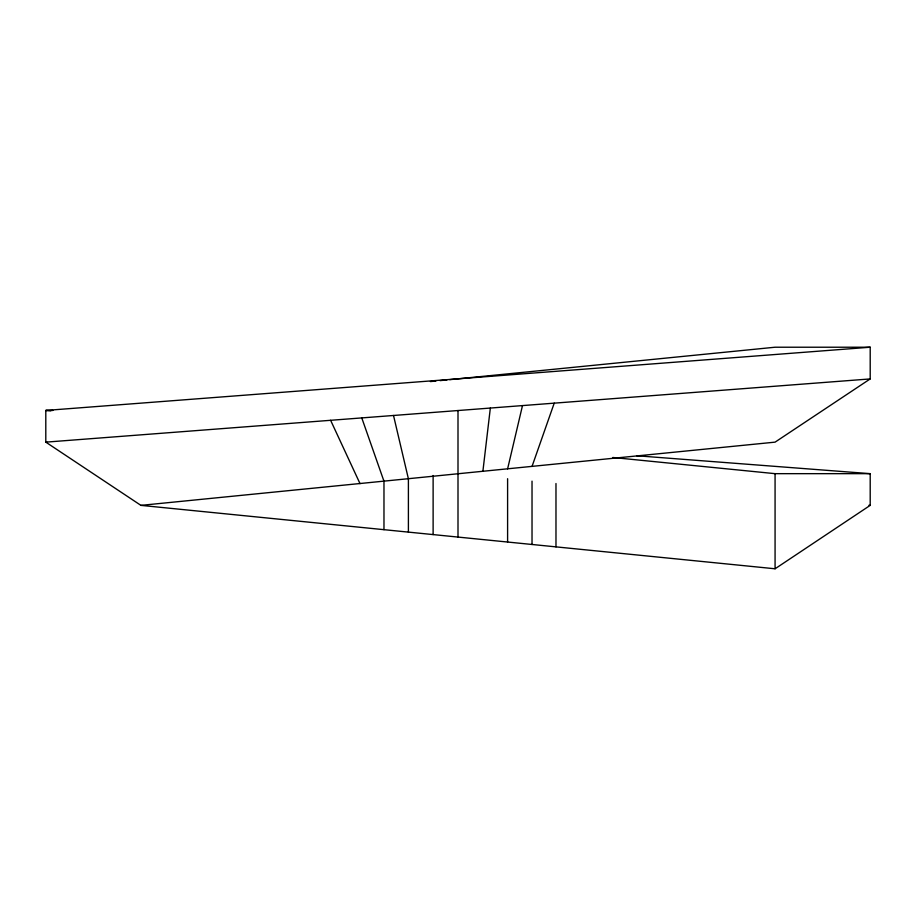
<?xml version="1.0" encoding="UTF-8"?>
<svg xmlns="http://www.w3.org/2000/svg" width="916" height="916" viewBox="0 0 916 916"><rect width="100%" height="100%" fill="white"/><g stroke="black" fill="none" stroke-linecap="round" stroke-linejoin="round"><path stroke-width="1.37" d="M383.976 529.677L383.976 480.442M408.399 532.116L408.399 478.656M433.119 534.589L433.119 475.496M458 537.074L458 473.755M507.601 542.032L507.601 478.702M532.024 544.482L532.024 481.14M555.978 546.875L555.978 483.522M482.881 471.362L490.346 408.055M507.601 468.889L522.486 405.593M532.024 466.45L554.226 403.155M140.927 505.369L775.073 442.142L870.2 378.926L870.2 347.221L45.8 410.437L45.8 442.142L140.927 505.369L775.073 568.779L870.2 505.369L870.2 473.664L636.735 455.756M430.371 381.583L435.89 381.033M440.035 380.621L446.939 379.934M449.71 379.659L775.073 347.221L870.2 347.221M870.2 378.926L45.8 442.142L47.071 442.245M52.899 410.437L45.8 410.437L50.872 410.826M612.815 457.485L775.073 473.664L870.2 473.664M868.929 505.266L870.2 505.369M330.619 420.307L360.022 483.648M361.774 417.914L383.976 481.255M393.514 415.475L408.399 478.816M775.073 473.664L775.073 568.779M458 410.54L458 473.858"/></g></svg>
